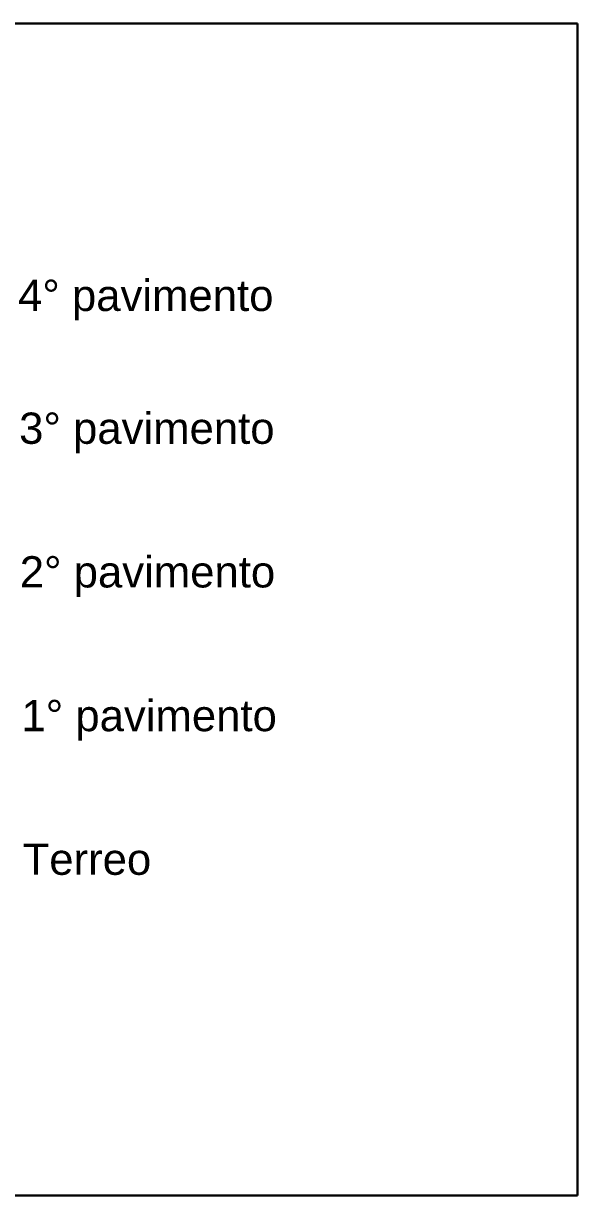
# Model space of a CAD drawing. Header units: millimetres. Extents: x 50 to 186, y -32 to 33.
# Drawn here: x 171.33 to 185.5, y 3.34 to 33.34 of the extents above; entities that cross this region are included whole.
import ezdxf

# ---------------------------------------------------------------- set-up
doc = ezdxf.new("R2010")
doc.units = ezdxf.units.MM
doc.layers.add('11 - Quadro de cargas', color=7, linetype='Continuous', lineweight=30)
doc.layers.add('TEXTO', color=7, linetype='Continuous')
doc.styles.get("Standard").update_dxf_attribs({"font": 'arial.ttf'})

msp = doc.modelspace()

# ---------------------------------------------------------------- linework, layer by layer
at = {"layer": '11 - Quadro de cargas'}
for p, q in [((185.5, 33.339), (105.5, 33.339)), ((185.5, 3.339), (185.5, 33.339)), ((105.5, 3.339), (185.5, 3.339))]:
    msp.add_line(p, q, dxfattribs=at)

# ---------------------------------------------------------------- texts
at = {"layer": 'TEXTO', "char_height": 0.8, "attachment_point": 1}
for s, width, insert in [('4° pavimento', 6.75929, (171.187, 26.779)), ('3° pavimento', 6.75929, (171.215, 23.379)), ('2° pavimento', 6.75929, (171.231, 19.703)), ('1° pavimento', 6.75929, (171.274, 16.024)), ('Terreo', 3.97154, (171.303, 12.348))]:
    msp.add_mtext_dynamic_manual_height_columns(s, width=width, gutter_width=12.5, heights=[0], dxfattribs=dict(at, insert=insert))

doc.saveas('drawing.dxf')
